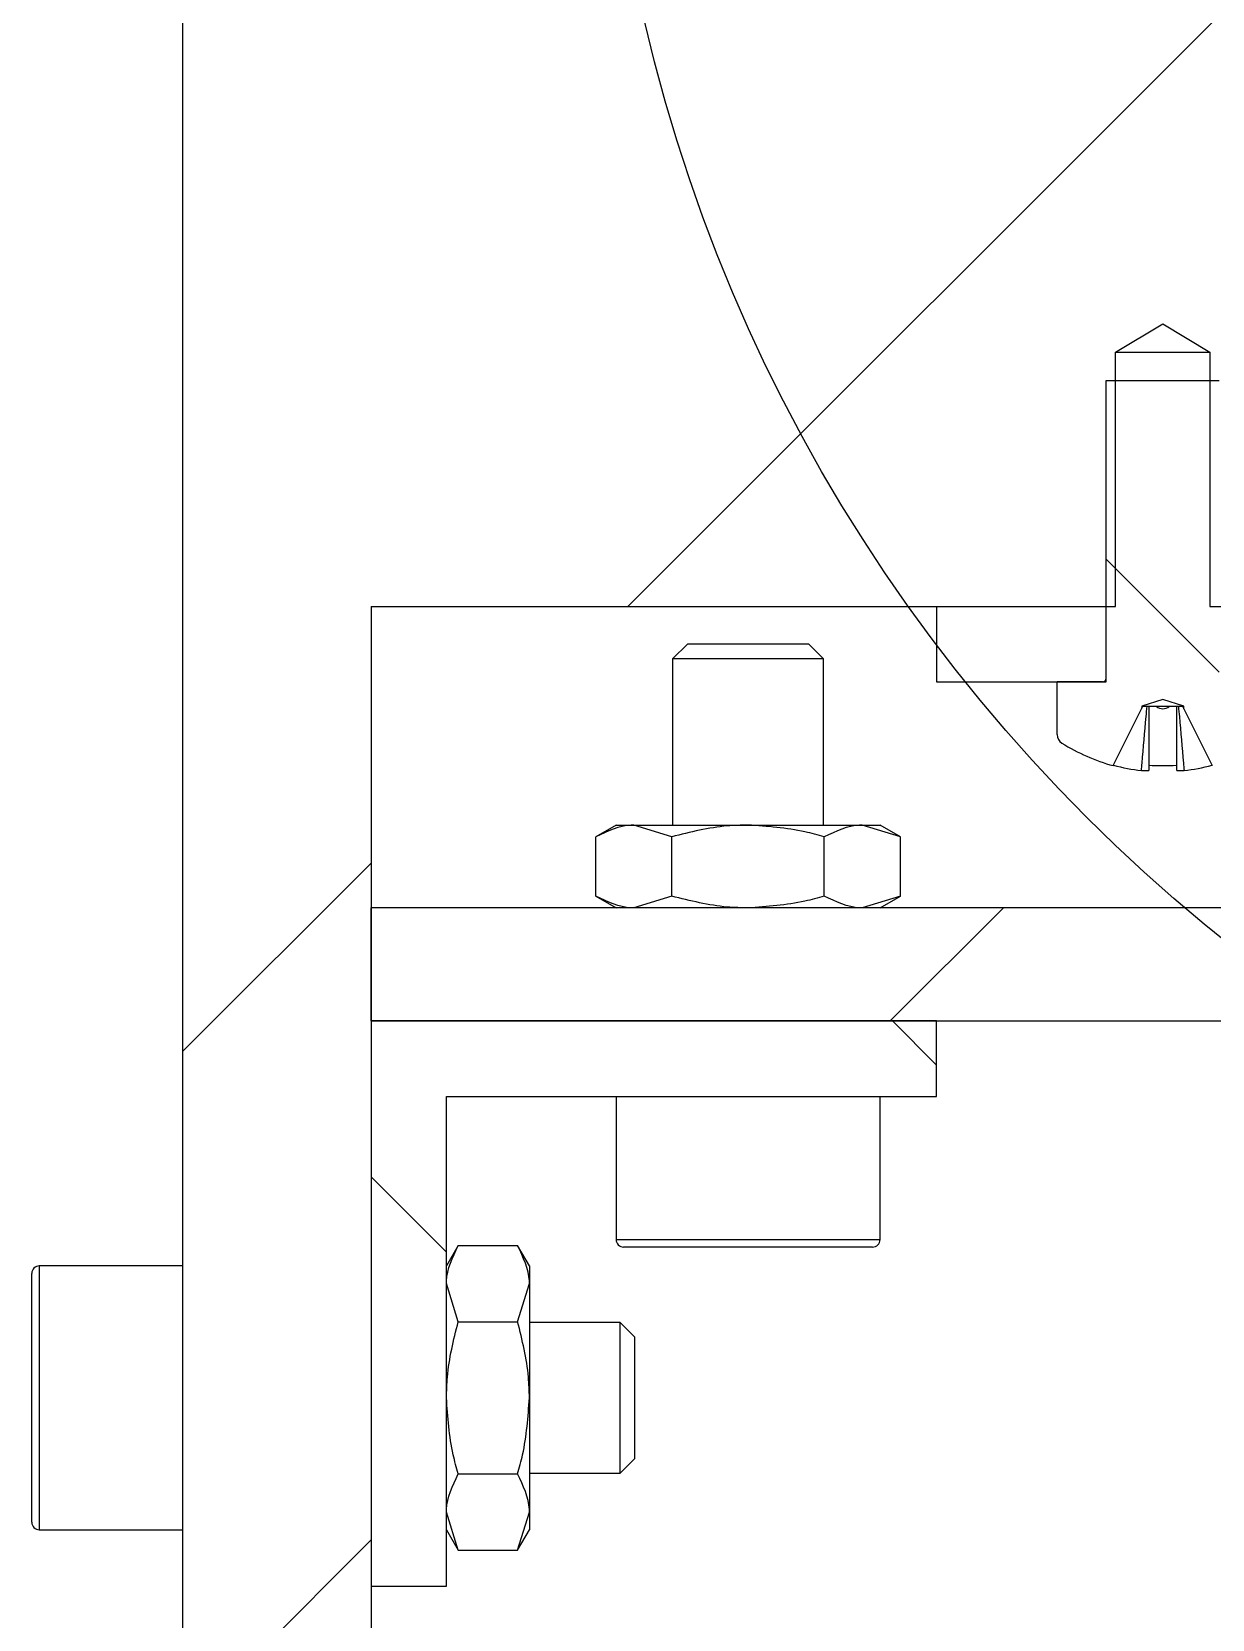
# Model space of a CAD drawing. Header units: millimetres. Extents: x -117 to 822, y -67 to 297.
# Drawn here: x 301.88 to 309.71, y 204.82 to 215.35 of the extents above; entities that cross this region are included whole.
import ezdxf

# ---------------------------------------------------------------- set-up
doc = ezdxf.new("R2010")
doc.units = ezdxf.units.MM
doc.layers.add('KHUNGTEN', color=7, linetype='Continuous', lineweight=35)
doc.layers.add('NETMANH', color=7, linetype='Continuous')

msp = doc.modelspace()

# ---------------------------------------------------------------- hatches: boundary and pattern name
at = {"layer": 'KHUNGTEN', "linetype": 'Continuous', "lineweight": 18}
h = msp.add_hatch(dxfattribs=at)
h.set_pattern_fill('ANSI32', color=256, style=0)
h.paths.add_polyline_path([(309.3798, 216.665), (309.0673, 216.8527), (309.0673, 218.54), (302.8798, 218.54), (302.8798, 194.29), (304.1298, 194.29), (304.1298, 211.54), (309.0673, 211.54), (309.0673, 213.2272), (309.3798, 213.415), (309.6923, 213.2272), (309.6923, 211.54), (310.6298, 211.54), (310.6298, 218.54), (309.6923, 218.54), (309.6923, 216.8527)], flags=0)
h = msp.add_hatch(dxfattribs=at)
h.set_pattern_fill('ANSI31', color=256, angle=90, style=0)
edge = h.paths.add_edge_path(flags=0)
edge.add_line((309.7548, 213.04), (309.0048, 213.04))
edge.add_line((309.0048, 213.04), (309.0048, 211.065))
edge.add_arc((308.9798, 211.065), 0.025, 270, 360, ccw=False)
edge.add_line((308.9798, 211.04), (308.6798, 211.04))
edge.add_line((308.6798, 211.04), (308.6798, 210.6908))
edge.add_arc((308.7473, 210.6908), 0.0675, 180, 237.66397)
edge.add_arc((309.3798, 211.69), 1.25, 237.66397, 254.78072)
edge.add_line((309.0516, 210.4838), (309.2396, 210.8608))
edge.add_line((309.2396, 210.8608), (309.2408, 210.8775))
edge.add_line((309.2408, 210.8775), (309.3798, 210.9226))
edge.add_line((309.3798, 210.9226), (309.5188, 210.8775))
edge.add_line((309.5188, 210.8775), (309.5199, 210.8608))
edge.add_line((309.5199, 210.8608), (309.7079, 210.4838))
edge.add_arc((309.3798, 211.69), 1.25, 285.21928, 302.33603)
edge.add_arc((310.0123, 210.6908), 0.0675, 302.33603, 360)
edge.add_line((310.0798, 210.6908), (310.0798, 211.04))
edge.add_line((310.0798, 211.04), (309.7798, 211.04))
edge.add_arc((309.7798, 211.065), 0.025, 180, 270, ccw=False)
edge.add_line((309.7548, 211.065), (309.7548, 213.04))
h = msp.add_hatch(dxfattribs=at)
h.set_pattern_fill('ANSI32', color=256, style=0)
h.paths.add_polyline_path([(309.0048, 211.54), (307.8798, 211.54), (307.8798, 211.04), (309.0048, 211.04)], flags=0)
h = msp.add_hatch(dxfattribs=at)
h.set_pattern_fill('ANSI32', color=256, style=0)
h.paths.add_polyline_path([(304.1298, 208.79), (314.1298, 208.79), (314.1298, 209.54), (304.1298, 209.54)], flags=0)
h = msp.add_hatch(dxfattribs=at)
h.set_pattern_fill('ANSI32', color=256, angle=90, style=0)
h.paths.add_polyline_path([(304.1298, 208.79), (304.1298, 205.04), (304.6298, 205.04), (304.6298, 208.29), (307.8798, 208.29), (307.8798, 208.79)], flags=0)

# ---------------------------------------------------------------- linework, layer by layer
at = {"color": 7, "linetype": 'Continuous', "lineweight": 25}
for p, q in [((302.8798, 218.54), (302.8798, 194.29)), ((309.0673, 213.2272), (309.3798, 213.415)), ((309.3798, 213.415), (309.6923, 213.2272)), ((309.0673, 211.54), (309.0673, 213.2272)), ((309.0673, 213.2272), (309.6923, 213.2272)), ((309.6923, 213.2272), (309.6923, 211.54)), ((309.0048, 211.065), (309.0048, 213.04)), ((309.0048, 213.04), (309.7548, 213.04)), ((304.1298, 211.54), (304.1298, 194.29)), ((304.1298, 211.54), (309.0673, 211.54)), ((307.8798, 211.54), (307.8798, 211.04)), ((307.8798, 211.54), (309.0048, 211.54)), ((309.0048, 211.04), (309.0048, 211.54)), ((309.6923, 211.54), (310.6298, 211.54)), ((306.2273, 211.29), (306.1298, 211.1925)), ((307.0323, 211.29), (306.2273, 211.29)), ((307.1298, 211.1925), (307.0323, 211.29)), ((306.1298, 211.1925), (306.1298, 210.09)), ((307.1298, 211.1925), (306.1298, 211.1925)), ((307.1298, 210.09), (307.1298, 211.1925)), ((307.8798, 211.04), (309.0048, 211.04)), ((308.6798, 210.6908), (308.6798, 211.04)), ((308.9798, 211.04), (308.6798, 211.04)), ((309.0516, 210.4838), (309.2396, 210.8608)), ((309.2408, 210.8775), (309.2396, 210.8608)), ((309.2396, 210.8608), (309.2479, 210.8775)), ((309.3798, 210.9226), (309.2408, 210.8775)), ((309.2408, 210.8775), (309.2479, 210.8775)), ((309.2479, 210.8775), (309.276, 210.8775)), ((309.276, 210.8775), (309.2873, 210.8775)), ((309.2873, 210.8775), (309.3358, 210.8775)), ((309.3358, 210.8775), (309.4237, 210.8775)), ((309.5188, 210.8775), (309.3798, 210.9226)), ((309.4237, 210.8775), (309.4723, 210.8775)), ((309.4723, 210.8775), (309.4835, 210.8775)), ((309.4835, 210.8775), (309.5116, 210.8775)), ((309.5116, 210.8775), (309.5188, 210.8775)), ((309.5116, 210.8775), (309.5199, 210.8608)), ((309.5199, 210.8608), (309.5188, 210.8775)), ((309.5199, 210.8608), (309.7079, 210.4838)), ((309.2386, 210.4514), (309.2873, 210.4514)), ((309.4723, 210.4514), (309.521, 210.4514)), ((305.7548, 210.09), (305.6194, 210.0118)), ((305.6194, 209.6181), (305.6194, 210.0118)), ((305.7548, 210.09), (305.872, 210.09)), ((306.1246, 210.0118), (305.872, 210.09)), ((305.872, 210.09), (306.6298, 210.09)), ((306.1246, 209.6181), (306.1246, 210.0118)), ((306.6298, 210.09), (307.3875, 210.09)), ((307.1349, 209.6181), (307.1349, 210.0118)), ((307.6401, 210.0118), (307.3875, 210.09)), ((307.3875, 210.09), (307.5048, 210.09)), ((307.6401, 210.0118), (307.5048, 210.09)), ((307.6401, 209.6181), (307.6401, 210.0118)), ((305.6194, 209.6181), (305.7548, 209.54)), ((306.1246, 209.6181), (305.872, 209.54)), ((307.6401, 209.6181), (307.3875, 209.54)), ((307.5048, 209.54), (307.6401, 209.6181)), ((304.1298, 208.79), (304.1298, 209.54)), ((314.1298, 209.54), (304.1298, 209.54)), ((304.1298, 208.79), (314.1298, 208.79)), ((307.8798, 208.79), (304.1298, 208.79)), ((304.1298, 208.79), (304.1298, 205.04)), ((307.8798, 208.29), (307.8798, 208.79)), ((304.6298, 208.29), (307.8798, 208.29)), ((304.6298, 205.04), (304.6298, 208.29)), ((305.7548, 208.29), (305.7548, 207.34)), ((307.5048, 207.34), (307.5048, 208.29)), ((304.7079, 207.3003), (304.6298, 207.165)), ((304.7079, 207.3003), (305.1016, 207.3003)), ((305.1798, 207.165), (305.1016, 207.3003)), ((307.4548, 207.29), (305.8048, 207.29)), ((302.8798, 207.165), (301.9298, 207.165)), ((305.1798, 207.165), (305.1798, 207.0477)), ((301.8798, 206.29), (301.8798, 207.115)), ((304.7079, 206.7951), (304.6298, 207.0477)), ((305.1016, 206.7951), (305.1798, 207.0477)), ((305.1798, 207.0477), (305.1798, 206.29)), ((304.7079, 206.7951), (305.1016, 206.7951)), ((305.7823, 206.79), (305.1798, 206.79)), ((305.8798, 206.6925), (305.7823, 206.79)), ((305.7823, 206.29), (305.7823, 206.79)), ((305.8798, 206.29), (305.8798, 206.6925)), ((301.8798, 205.465), (301.8798, 206.29)), ((305.1798, 206.29), (305.1798, 205.5322)), ((305.7823, 205.79), (305.7823, 206.29)), ((305.8798, 205.8875), (305.8798, 206.29)), ((305.7823, 205.79), (305.8798, 205.8875)), ((304.7079, 205.7848), (305.1016, 205.7848)), ((305.1798, 205.79), (305.7823, 205.79)), ((304.7079, 205.2796), (304.6298, 205.5322)), ((305.1016, 205.2796), (305.1798, 205.5322)), ((305.1798, 205.5322), (305.1798, 205.415)), ((301.9298, 205.415), (302.8798, 205.415)), ((304.6298, 205.415), (304.7079, 205.2796)), ((305.1016, 205.2796), (305.1798, 205.415)), ((304.7079, 205.2796), (305.1016, 205.2796)), ((304.1298, 205.04), (304.6298, 205.04))]:
    msp.add_line(p, q, dxfattribs=at)
at = {"color": 8, "linetype": 'Continuous', "lineweight": 25}
for p, q in [((305.7548, 207.34), (307.5048, 207.34)), ((301.9298, 207.165), (301.9298, 206.29)), ((301.9298, 206.29), (301.9298, 205.415))]:
    msp.add_line(p, q, dxfattribs=at)
at = {"color": 7, "linetype": 'Continuous', "lineweight": 25}
for centre, radius, start, end in [((308.9798, 211.065), 0.025, 270, 0), ((308.7473, 210.6908), 0.0675, 180, 237.66397), ((309.3798, 211.69), 1.25, 237.66397, 254.78072), ((309.3798, 211.69), 1.2466, 254.81214, 263.49658), ((309.3798, 211.8531), 1.3693, 266.1266, 273.8734), ((309.3798, 211.69), 1.2466, 276.50342, 285.18786), ((305.8048, 207.34), 0.05, 180, 270), ((307.4548, 207.34), 0.05, 270, 0), ((301.9298, 207.115), 0.05, 90, 180), ((301.9298, 205.465), 0.05, 180, 270)]:
    msp.add_arc(centre, radius, start, end, dxfattribs=at)
msp.add_ellipse((309.3798, 211.1074), major_axis=(0, 0.2465), ratio=0.4936535, start_param=2.7721797, end_param=3.5110056, dxfattribs=at)
for points, knots in [([(309.2386, 210.4514), (309.24, 210.468), (309.25, 210.5872), (309.2622, 210.7293), (309.2739, 210.8547), (309.276, 210.8775)], [0, 0, 0, 0, 0.1167429, 0.8393822, 1, 1, 1, 1]), ([(309.2873, 210.8775), (309.2873, 210.8547), (309.2873, 210.7293), (309.2873, 210.5872), (309.2873, 210.468), (309.2873, 210.4514)], [0, 0, 0, 0, 0.1606178, 0.8832571, 1, 1, 1, 1]), ([(309.4723, 210.4514), (309.4723, 210.468), (309.4723, 210.5872), (309.4723, 210.7293), (309.4723, 210.8547), (309.4723, 210.8775)], [0, 0, 0, 0, 0.1167429, 0.8393822, 1, 1, 1, 1]), ([(309.4835, 210.8775), (309.4856, 210.8547), (309.4973, 210.7293), (309.5096, 210.5872), (309.5196, 210.468), (309.521, 210.4514)], [0, 0, 0, 0, 0.1606178, 0.8832571, 1, 1, 1, 1]), ([(305.872, 210.09), (305.866, 210.0899), (305.7807, 210.0888), (305.6971, 210.0489), (305.6194, 210.0118)], [0, 0, 0, 0, 0.0701742, 1, 1, 1, 1]), ([(306.6298, 210.09), (306.5838, 210.0888), (306.4128, 210.0845), (306.2463, 210.0425), (306.1246, 210.0118)], [0, 0, 0, 0, 0.2686336, 1, 1, 1, 1]), ([(307.1349, 210.0118), (307.0925, 210.0236), (306.9279, 210.0694), (306.7568, 210.0812), (306.6298, 210.09)], [0, 0, 0, 0, 0.2575513, 1, 1, 1, 1]), ([(307.3875, 210.09), (307.3815, 210.0899), (307.2963, 210.0888), (307.2127, 210.0489), (307.1349, 210.0118)], [0, 0, 0, 0, 0.0701742, 1, 1, 1, 1]), ([(305.872, 209.54), (305.866, 209.54), (305.7807, 209.5412), (305.6971, 209.581), (305.6194, 209.6181)], [0, 0, 0, 0, 0.0701742, 1, 1, 1, 1]), ([(306.6298, 209.54), (306.5838, 209.5411), (306.4128, 209.5454), (306.2463, 209.5874), (306.1246, 209.6181)], [0, 0, 0, 0, 0.2686336, 1, 1, 1, 1]), ([(307.1349, 209.6181), (307.0925, 209.6063), (306.9279, 209.5605), (306.7568, 209.5487), (306.6298, 209.54)], [0, 0, 0, 0, 0.2575513, 1, 1, 1, 1]), ([(307.3875, 209.54), (307.3815, 209.54), (307.2963, 209.5412), (307.2127, 209.581), (307.1349, 209.6181)], [0, 0, 0, 0, 0.0701742, 1, 1, 1, 1]), ([(304.6298, 207.0477), (304.6298, 207.0537), (304.631, 207.139), (304.6708, 207.2226), (304.7079, 207.3003)], [0, 0, 0, 0, 0.0701742, 1, 1, 1, 1]), ([(305.1798, 207.0477), (305.1797, 207.0537), (305.1786, 207.139), (305.1387, 207.2226), (305.1016, 207.3003)], [0, 0, 0, 0, 0.0701742, 1, 1, 1, 1]), ([(304.6298, 206.29), (304.6309, 206.3359), (304.6352, 206.5069), (304.6772, 206.6734), (304.7079, 206.7951)], [0, 0, 0, 0, 0.2686336, 1, 1, 1, 1]), ([(305.1798, 206.29), (305.1786, 206.3359), (305.1743, 206.5069), (305.1323, 206.6734), (305.1016, 206.7951)], [0, 0, 0, 0, 0.2686336, 1, 1, 1, 1]), ([(304.7079, 205.7848), (304.6961, 205.8272), (304.6503, 205.9919), (304.6385, 206.1629), (304.6298, 206.29)], [0, 0, 0, 0, 0.2575513, 1, 1, 1, 1]), ([(305.1016, 205.7848), (305.1134, 205.8272), (305.1592, 205.9919), (305.171, 206.1629), (305.1798, 206.29)], [0, 0, 0, 0, 0.2575513, 1, 1, 1, 1]), ([(304.6298, 205.5322), (304.6298, 205.5382), (304.631, 205.6235), (304.6708, 205.7071), (304.7079, 205.7848)], [0, 0, 0, 0, 0.0701742, 1, 1, 1, 1]), ([(305.1798, 205.5322), (305.1797, 205.5382), (305.1786, 205.6235), (305.1387, 205.7071), (305.1016, 205.7848)], [0, 0, 0, 0, 0.0701742, 1, 1, 1, 1])]:
    msp.add_open_spline(points, degree=3, knots=knots, dxfattribs=at)
at = {"layer": 'NETMANH'}
msp.add_circle((316.6298, 217.8932), 10.9651, dxfattribs=at)

doc.saveas('drawing.dxf')
